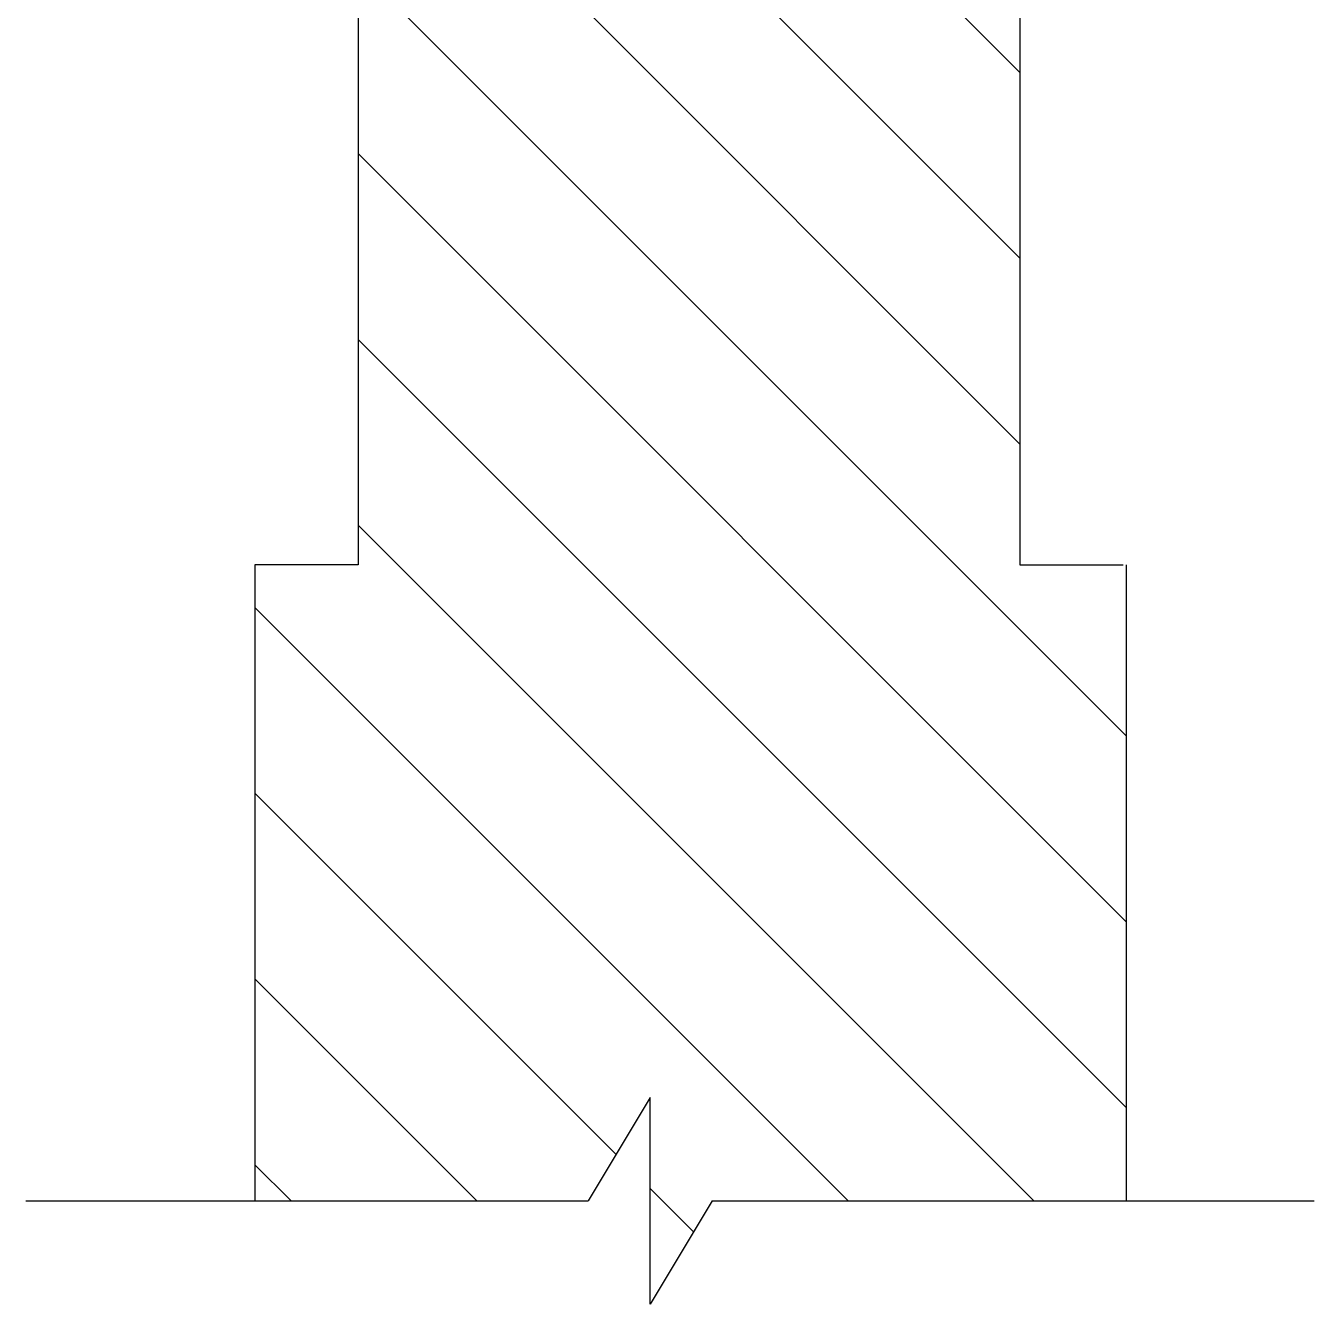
# Model space of a CAD drawing. Extents: x 34 to 831, y 17 to 546.
# Drawn here: x 128.29 to 159.45, y 22.84 to 53.74 of the extents above; entities that cross this region are included whole.
import ezdxf

# ---------------------------------------------------------------- set-up
doc = ezdxf.new("R2010")
doc.units = 0
doc.header["$LTSCALE"] = 8
doc.layers.get('0').update_dxf_attribs({"color": 2, "linetype": 'CONTINUOUS'})
doc.layers.add('DIM', color=2, linetype='CONTINUOUS')
doc.layers.add('OT', color=1, linetype='CONTINUOUS')

msp = doc.modelspace()

# ---------------------------------------------------------------- hatches: boundary and pattern name
at = {"layer": 'DIM'}
h = msp.add_hatch(dxfattribs=at)
h.set_pattern_fill('ANSI31', color=256, angle=90, style=0)
h.set_pattern_definition([(135, (-0.3992, -5.7), (-2.245064, -2.245064), [])])
h.paths.add_polyline_path([(152.329, 40.715), (152.329, 54.465), (136.328, 54.465), (136.328, 40.715), (133.829, 40.715), (133.829, 25.337), (141.884, 25.337), (143.384, 27.837), (143.384, 22.837), (144.884, 25.337), (154.896, 25.337), (154.896, 40.715)])

# ---------------------------------------------------------------- linework, layer by layer
for p, q in [((128.287, 25.337), (141.884, 25.337)), ((144.884, 25.337), (159.445, 25.337))]:
    msp.add_line(p, q)
for p, q in [((143.384, 27.837), (141.884, 25.337)), ((143.384, 22.837), (143.384, 27.837)), ((144.884, 25.337), (143.384, 22.837))]:
    msp.add_line(p, q, dxfattribs=at)
at = {"layer": 'OT'}
for p, q in [((136.328, 54.465), (136.328, 40.715)), ((152.329, 54.465), (152.329, 40.715)), ((133.829, 40.715), (133.829, 25.337)), ((136.328, 40.715), (133.829, 40.715)), ((152.329, 40.715), (154.828, 40.715)), ((154.896, 40.715), (154.896, 25.337))]:
    msp.add_line(p, q, dxfattribs=at)

doc.saveas('drawing.dxf')
